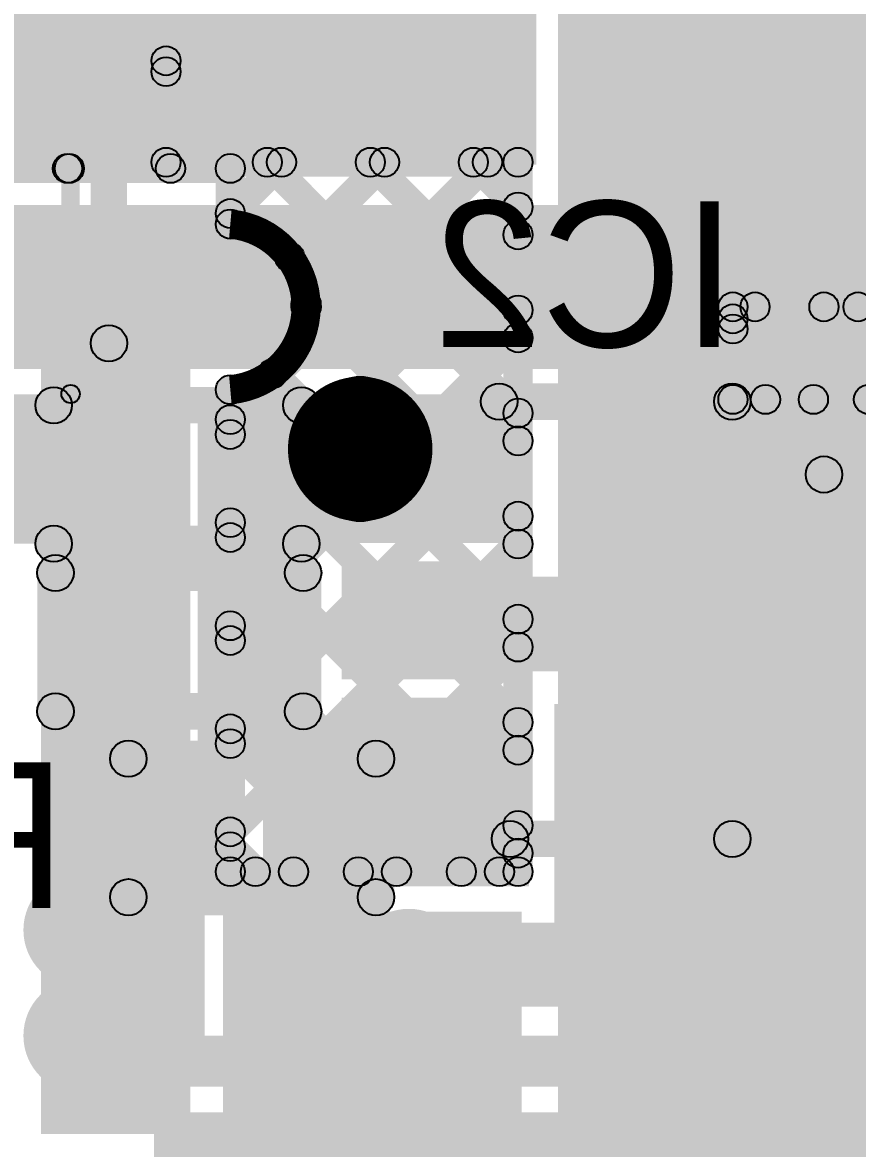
# Model space of a CAD drawing. Header units: millimetres. Extents: x 3.07 to 5.81, y 1.29 to 3.84.
# Drawn here: x 3.4239 to 3.6532, y 1.895 to 2.204 of the extents above; entities that cross this region are included whole.
import ezdxf

# ---------------------------------------------------------------- set-up
doc = ezdxf.new("R2010")
doc.units = ezdxf.units.MM
doc.header["$MEASUREMENT"] = 0
for name, color, linetype in [('BottomLayer', 5, 'Continuous'), ('BottomOverlay', 54, 'Continuous'), ('BottomPaste', 16, 'Continuous'), ('BottomSolder', 6, 'Continuous'), ('MultiLayer', 9, 'Continuous'), ('PadHoleLayer', 156, 'Continuous'), ('TopLayer', 1, 'Continuous'), ('TopOverlay', 2, 'Continuous'), ('TopPaste', 8, 'Continuous'), ('TopSolder', 216, 'Continuous'), ('ViaHoleLayer', 16, 'Continuous')]:
    doc.layers.add(name, color=color, linetype=linetype)

# ---------------------------------------------------------------- blocks, each defined once
blk = doc.blocks.new('T________B_____2P_1')
at = {"layer": 'TopOverlay'}
for points in [[(-0.10242, -0.14017), (-0.09889, -0.13663), (-0.06815, -0.16737), (-0.07169, -0.17091)], [(-0.06992, -0.17164), (-0.06992, -0.16664), (0.26861, -0.16664), (0.26861, -0.17164)]]:
    blk.add_hatch(color=2, dxfattribs=at).paths.add_polyline_path(points)
h = blk.add_hatch(color=2, dxfattribs=at)
edge = h.paths.add_edge_path()
edge.add_arc((-0.06992, -0.16914), 0.0025, 0, 360)
h = blk.add_hatch(color=2, dxfattribs=at)
edge = h.paths.add_edge_path()
edge.add_arc((-0.06992, -0.16914), 0.0025, 0, 360)
blk.add_circle((-0.06992, -0.16914), 0.0025, dxfattribs=at)
blk.add_circle((-0.06992, -0.16914), 0.0025, dxfattribs=at)
blk = doc.blocks.new('750312723_3')
at = {"layer": 'BottomLayer'}
blk.add_hatch(color=5, dxfattribs=at).paths.add_polyline_path([(-0.34547, 0.25748), (-0.25886, 0.25748), (-0.25886, 0.17087), (-0.34547, 0.17087)])
h = blk.add_hatch(color=5, dxfattribs=at)
edge = h.paths.add_edge_path()
edge.add_arc((-0.30217, 0.10709), 0.04331, 0, 360)
at = {"layer": 'BottomSolder'}
blk.add_hatch(color=6, dxfattribs=at).paths.add_polyline_path([(-0.34947, 0.26148), (-0.25486, 0.26148), (-0.25486, 0.16687), (-0.34947, 0.16687)])
h = blk.add_hatch(color=6, dxfattribs=at)
edge = h.paths.add_edge_path()
edge.add_arc((-0.30217, 0.10709), 0.04731, 0, 360)
at = {"layer": 'MultiLayer'}
blk.add_hatch(color=9, dxfattribs=at).paths.add_polyline_path([(-0.34547, 0.25748), (-0.25886, 0.25748), (-0.25886, 0.17087), (-0.34547, 0.17087)])
h = blk.add_hatch(color=9, dxfattribs=at)
edge = h.paths.add_edge_path()
edge.add_arc((-0.30217, 0.10709), 0.04331, 0, 360)
at = {"layer": 'PadHoleLayer'}
h = blk.add_hatch(color=156, dxfattribs=at)
edge = h.paths.add_edge_path()
edge.add_arc((-0.30217, 0.21417), 0.02402, 0, 360)
h = blk.add_hatch(color=156, dxfattribs=at)
edge = h.paths.add_edge_path()
edge.add_arc((-0.30217, 0.10709), 0.02402, 0, 360)
at = {"layer": 'TopLayer'}
blk.add_hatch(color=1, dxfattribs=at).paths.add_polyline_path([(-0.34547, 0.25748), (-0.25886, 0.25748), (-0.25886, 0.17087), (-0.34547, 0.17087)])
h = blk.add_hatch(color=1, dxfattribs=at)
edge = h.paths.add_edge_path()
edge.add_arc((-0.30217, 0.10709), 0.04331, 0, 360)
at = {"layer": 'TopOverlay'}
h = blk.add_hatch(color=2, dxfattribs=at)
edge = h.paths.add_edge_path()
edge.add_arc((-0.40617, 0.28417), 0.005, 0, 360)
h = blk.add_hatch(color=2, dxfattribs=at)
edge = h.paths.add_edge_path()
edge.add_arc((-0.40617, 0.28417), 0.005, 0, 360)
for points in [[(0.40583, 0.28917), (0.40583, 0.27917), (-0.40617, 0.27917), (-0.40617, 0.28917)], [(-0.41117, 0.28417), (-0.40117, 0.28417), (-0.40117, -0.28383), (-0.41117, -0.28383)]]:
    blk.add_hatch(color=2, dxfattribs=at).paths.add_polyline_path(points)
h = blk.add_hatch(color=2, dxfattribs=at)
edge = h.paths.add_edge_path()
edge.add_arc((-0.44517, 0.21517), 0.00984, 0, 360)
h = blk.add_hatch(color=2, dxfattribs=at)
edge = h.paths.add_edge_path()
edge.add_arc((-0.42517, 0.21517), 0.00984, 0, 360)
at = {"layer": 'TopSolder'}
blk.add_hatch(color=216, dxfattribs=at).paths.add_polyline_path([(-0.34947, 0.26148), (-0.25486, 0.26148), (-0.25486, 0.16687), (-0.34947, 0.16687)])
h = blk.add_hatch(color=216, dxfattribs=at)
edge = h.paths.add_edge_path()
edge.add_arc((-0.30217, 0.10709), 0.04731, 0, 360)
at = {"layer": 'TopOverlay', "const_width": 0.01969}
blk.add_lwpolyline([(-0.42517, 0.21517, 1), (-0.44517, 0.21517, 1)], format="xyb", close=True, dxfattribs=at)
at = {"layer": 'TopOverlay'}
for centre, radius in [((-0.40617, 0.28417), 0.005), ((-0.40617, 0.28417), 0.005), ((-0.44517, 0.21517), 0.00984), ((-0.42517, 0.21517), 0.00984)]:
    blk.add_circle(centre, radius, dxfattribs=at)
blk = doc.blocks.new('R__0402_B_6')
at = {"layer": 'BottomLayer'}
for points in [[(-0.0095, 0.0125), (-0.0095, -0.0125), (-0.0275, -0.0125), (-0.0275, 0.0125)], [(0.0275, 0.0125), (0.0275, -0.0125), (0.0095, -0.0125), (0.0095, 0.0125)]]:
    blk.add_hatch(color=5, dxfattribs=at).paths.add_polyline_path(points)
at = {"layer": 'BottomOverlay'}
h = blk.add_hatch(color=54, dxfattribs=at)
edge = h.paths.add_edge_path()
edge.add_arc((-0.034, 0.019), 0.005, 0, 360)
h = blk.add_hatch(color=54, dxfattribs=at)
edge = h.paths.add_edge_path()
edge.add_arc((-0.034, 0.019), 0.005, 0, 360)
for points in [[(0.034, 0.024), (0.034, 0.014), (-0.034, 0.014), (-0.034, 0.024)], [(-0.039, 0.019), (-0.029, 0.019), (-0.029, -0.019), (-0.039, -0.019)], [(0.029, 0.019), (0.039, 0.019), (0.039, -0.019), (0.029, -0.019)], [(0.034, -0.014), (0.034, -0.024), (-0.034, -0.024), (-0.034, -0.014)]]:
    blk.add_hatch(color=54, dxfattribs=at).paths.add_polyline_path(points)
h = blk.add_hatch(color=54, dxfattribs=at)
edge = h.paths.add_edge_path()
edge.add_arc((0.034, 0.019), 0.005, 0, 360)
h = blk.add_hatch(color=54, dxfattribs=at)
edge = h.paths.add_edge_path()
edge.add_arc((0.034, 0.019), 0.005, 0, 360)
h = blk.add_hatch(color=54, dxfattribs=at)
edge = h.paths.add_edge_path()
edge.add_arc((-0.034, -0.019), 0.005, 0, 360)
h = blk.add_hatch(color=54, dxfattribs=at)
edge = h.paths.add_edge_path()
edge.add_arc((-0.034, -0.019), 0.005, 0, 360)
h = blk.add_hatch(color=54, dxfattribs=at)
edge = h.paths.add_edge_path()
edge.add_arc((0.034, -0.019), 0.005, 0, 360)
h = blk.add_hatch(color=54, dxfattribs=at)
edge = h.paths.add_edge_path()
edge.add_arc((0.034, -0.019), 0.005, 0, 360)
at = {"layer": 'BottomPaste'}
for points in [[(-0.0095, 0.0125), (-0.0095, -0.0125), (-0.0275, -0.0125), (-0.0275, 0.0125)], [(0.0275, 0.0125), (0.0275, -0.0125), (0.0095, -0.0125), (0.0095, 0.0125)]]:
    blk.add_hatch(color=16, dxfattribs=at).paths.add_polyline_path(points)
at = {"layer": 'BottomSolder'}
for points in [[(-0.0055, 0.0165), (-0.0055, -0.0165), (-0.0315, -0.0165), (-0.0315, 0.0165)], [(0.0315, 0.0165), (0.0315, -0.0165), (0.0055, -0.0165), (0.0055, 0.0165)]]:
    blk.add_hatch(color=6, dxfattribs=at).paths.add_polyline_path(points)
at = {"layer": 'BottomOverlay'}
for centre in [(-0.034, 0.019), (-0.034, 0.019), (0.034, 0.019), (0.034, 0.019), (-0.034, -0.019), (-0.034, -0.019), (0.034, -0.019), (0.034, -0.019)]:
    blk.add_circle(centre, 0.005, dxfattribs=at)
blk = doc.blocks.new('R__0402_B_21')
at = {"layer": 'BottomLayer'}
for points in [[(-0.0095, 0.0125), (-0.0095, -0.0125), (-0.0275, -0.0125), (-0.0275, 0.0125)], [(0.0275, 0.0125), (0.0275, -0.0125), (0.0095, -0.0125), (0.0095, 0.0125)]]:
    blk.add_hatch(color=5, dxfattribs=at).paths.add_polyline_path(points)
at = {"layer": 'BottomOverlay'}
h = blk.add_hatch(color=54, dxfattribs=at)
edge = h.paths.add_edge_path()
edge.add_arc((-0.034, 0.019), 0.005, 0, 360)
h = blk.add_hatch(color=54, dxfattribs=at)
edge = h.paths.add_edge_path()
edge.add_arc((-0.034, 0.019), 0.005, 0, 360)
for points in [[(-0.034, 0.014), (-0.034, 0.024), (0.034, 0.024), (0.034, 0.014)], [(-0.029, -0.019), (-0.039, -0.019), (-0.039, 0.019), (-0.029, 0.019)], [(0.039, -0.019), (0.029, -0.019), (0.029, 0.019), (0.039, 0.019)], [(-0.034, -0.024), (-0.034, -0.014), (0.034, -0.014), (0.034, -0.024)]]:
    blk.add_hatch(color=54, dxfattribs=at).paths.add_polyline_path(points)
h = blk.add_hatch(color=54, dxfattribs=at)
edge = h.paths.add_edge_path()
edge.add_arc((0.034, 0.019), 0.005, 0, 360)
h = blk.add_hatch(color=54, dxfattribs=at)
edge = h.paths.add_edge_path()
edge.add_arc((0.034, 0.019), 0.005, 0, 360)
h = blk.add_hatch(color=54, dxfattribs=at)
edge = h.paths.add_edge_path()
edge.add_arc((-0.034, -0.019), 0.005, 0, 360)
h = blk.add_hatch(color=54, dxfattribs=at)
edge = h.paths.add_edge_path()
edge.add_arc((-0.034, -0.019), 0.005, 0, 360)
h = blk.add_hatch(color=54, dxfattribs=at)
edge = h.paths.add_edge_path()
edge.add_arc((0.034, -0.019), 0.005, 0, 360)
h = blk.add_hatch(color=54, dxfattribs=at)
edge = h.paths.add_edge_path()
edge.add_arc((0.034, -0.019), 0.005, 0, 360)
at = {"layer": 'BottomPaste'}
for points in [[(-0.0095, 0.0125), (-0.0095, -0.0125), (-0.0275, -0.0125), (-0.0275, 0.0125)], [(0.0275, 0.0125), (0.0275, -0.0125), (0.0095, -0.0125), (0.0095, 0.0125)]]:
    blk.add_hatch(color=16, dxfattribs=at).paths.add_polyline_path(points)
at = {"layer": 'BottomSolder'}
for points in [[(-0.0055, 0.0165), (-0.0055, -0.0165), (-0.0315, -0.0165), (-0.0315, 0.0165)], [(0.0315, 0.0165), (0.0315, -0.0165), (0.0055, -0.0165), (0.0055, 0.0165)]]:
    blk.add_hatch(color=6, dxfattribs=at).paths.add_polyline_path(points)
at = {"layer": 'BottomOverlay'}
for centre in [(-0.034, 0.019), (-0.034, 0.019), (0.034, 0.019), (0.034, 0.019), (-0.034, -0.019), (-0.034, -0.019), (0.034, -0.019), (0.034, -0.019)]:
    blk.add_circle(centre, 0.005, dxfattribs=at)
blk = doc.blocks.new('R__0402_B_22')
at = {"layer": 'BottomLayer'}
for points in [[(-0.0095, 0.0125), (-0.0095, -0.0125), (-0.0275, -0.0125), (-0.0275, 0.0125)], [(0.0275, 0.0125), (0.0275, -0.0125), (0.0095, -0.0125), (0.0095, 0.0125)]]:
    blk.add_hatch(color=5, dxfattribs=at).paths.add_polyline_path(points)
at = {"layer": 'BottomOverlay'}
h = blk.add_hatch(color=54, dxfattribs=at)
edge = h.paths.add_edge_path()
edge.add_arc((-0.034, 0.019), 0.005, 0, 360)
h = blk.add_hatch(color=54, dxfattribs=at)
edge = h.paths.add_edge_path()
edge.add_arc((-0.034, 0.019), 0.005, 0, 360)
for points in [[(-0.034, 0.014), (-0.034, 0.024), (0.034, 0.024), (0.034, 0.014)], [(-0.029, -0.019), (-0.039, -0.019), (-0.039, 0.019), (-0.029, 0.019)], [(0.039, -0.019), (0.029, -0.019), (0.029, 0.019), (0.039, 0.019)], [(-0.034, -0.024), (-0.034, -0.014), (0.034, -0.014), (0.034, -0.024)]]:
    blk.add_hatch(color=54, dxfattribs=at).paths.add_polyline_path(points)
h = blk.add_hatch(color=54, dxfattribs=at)
edge = h.paths.add_edge_path()
edge.add_arc((0.034, 0.019), 0.005, 0, 360)
h = blk.add_hatch(color=54, dxfattribs=at)
edge = h.paths.add_edge_path()
edge.add_arc((0.034, 0.019), 0.005, 0, 360)
h = blk.add_hatch(color=54, dxfattribs=at)
edge = h.paths.add_edge_path()
edge.add_arc((-0.034, -0.019), 0.005, 0, 360)
h = blk.add_hatch(color=54, dxfattribs=at)
edge = h.paths.add_edge_path()
edge.add_arc((-0.034, -0.019), 0.005, 0, 360)
h = blk.add_hatch(color=54, dxfattribs=at)
edge = h.paths.add_edge_path()
edge.add_arc((0.034, -0.019), 0.005, 0, 360)
h = blk.add_hatch(color=54, dxfattribs=at)
edge = h.paths.add_edge_path()
edge.add_arc((0.034, -0.019), 0.005, 0, 360)
at = {"layer": 'BottomPaste'}
for points in [[(-0.0095, 0.0125), (-0.0095, -0.0125), (-0.0275, -0.0125), (-0.0275, 0.0125)], [(0.0275, 0.0125), (0.0275, -0.0125), (0.0095, -0.0125), (0.0095, 0.0125)]]:
    blk.add_hatch(color=16, dxfattribs=at).paths.add_polyline_path(points)
at = {"layer": 'BottomSolder'}
for points in [[(-0.0055, 0.0165), (-0.0055, -0.0165), (-0.0315, -0.0165), (-0.0315, 0.0165)], [(0.0315, 0.0165), (0.0315, -0.0165), (0.0055, -0.0165), (0.0055, 0.0165)]]:
    blk.add_hatch(color=6, dxfattribs=at).paths.add_polyline_path(points)
at = {"layer": 'BottomOverlay'}
for centre in [(-0.034, 0.019), (-0.034, 0.019), (0.034, 0.019), (0.034, 0.019), (-0.034, -0.019), (-0.034, -0.019), (0.034, -0.019), (0.034, -0.019)]:
    blk.add_circle(centre, 0.005, dxfattribs=at)
blk = doc.blocks.new('STD2HNK60Z_55')
at = {"layer": 'TopLayer'}
blk.add_hatch(color=1, dxfattribs=at).paths.add_polyline_path([(-0.12402, 0.29134), (0.12402, 0.29134), (0.12402, 0.03543), (-0.12402, 0.03543)])
at = {"layer": 'TopOverlay'}
h = blk.add_hatch(color=2, dxfattribs=at)
edge = h.paths.add_edge_path()
edge.add_arc((0.135, 0.231), 0.005, 0, 360)
blk.add_hatch(color=2, dxfattribs=at).paths.add_polyline_path([(0.13, 0.231), (0.14, 0.231), (0.14, -0.044), (0.13, -0.044)])
at = {"layer": 'TopPaste'}
blk.add_hatch(color=8, dxfattribs=at).paths.add_polyline_path([(-0.12402, 0.29134), (0.12402, 0.29134), (0.12402, 0.03543), (-0.12402, 0.03543)])
at = {"layer": 'TopSolder'}
blk.add_hatch(color=216, dxfattribs=at).paths.add_polyline_path([(-0.12802, 0.29534), (0.12802, 0.29534), (0.12802, 0.03143), (-0.12802, 0.03143)])
at = {"layer": 'TopOverlay'}
blk.add_circle((0.135, 0.231), 0.005, dxfattribs=at)
blk = doc.blocks.new('SOT_23_6_B_71')
at = {"layer": 'BottomLayer'}
for points in [[(-0.07323, 0.04961), (-0.02913, 0.04961), (-0.02913, 0.0252), (-0.07323, 0.0252)], [(0.02913, 0.04961), (0.07323, 0.04961), (0.07323, 0.0252), (0.02913, 0.0252)], [(-0.07323, 0.0122), (-0.02913, 0.0122), (-0.02913, -0.0122), (-0.07323, -0.0122)], [(0.02913, 0.0122), (0.07323, 0.0122), (0.07323, -0.0122), (0.02913, -0.0122)], [(-0.07323, -0.0252), (-0.02913, -0.0252), (-0.02913, -0.04961), (-0.07323, -0.04961)], [(0.02913, -0.0252), (0.07323, -0.0252), (0.07323, -0.04961), (0.02913, -0.04961)]]:
    blk.add_hatch(color=5, dxfattribs=at).paths.add_polyline_path(points)
at = {"layer": 'BottomOverlay'}
h = blk.add_hatch(color=54, dxfattribs=at)
edge = h.paths.add_edge_path()
edge.add_arc((-0.03, 0.06), 0.005, 0, 360)
for points in [[(0.031, 0.065), (0.031, 0.055), (-0.03, 0.055), (-0.03, 0.065)], [(0.034, -0.055), (0.034, -0.065), (-0.03, -0.065), (-0.03, -0.055)]]:
    blk.add_hatch(color=54, dxfattribs=at).paths.add_polyline_path(points)
h = blk.add_hatch(color=54, dxfattribs=at)
edge = h.paths.add_edge_path()
edge.add_arc((0.031, 0.06), 0.005, 0, 360)
h = blk.add_hatch(color=54, dxfattribs=at)
edge = h.paths.add_edge_path()
edge.add_arc((-0.09466, -0.039), 0.005, 0, 360)
h = blk.add_hatch(color=54, dxfattribs=at)
edge = h.paths.add_edge_path()
edge.add_arc((-0.08334, -0.039), 0.005, 0, 360)
h = blk.add_hatch(color=54, dxfattribs=at)
edge = h.paths.add_edge_path()
edge.add_arc((-0.03, -0.06), 0.005, 0, 360)
h = blk.add_hatch(color=54, dxfattribs=at)
edge = h.paths.add_edge_path()
edge.add_arc((0.034, -0.06), 0.005, 0, 360)
at = {"layer": 'BottomPaste'}
for points in [[(-0.07323, 0.04961), (-0.02913, 0.04961), (-0.02913, 0.0252), (-0.07323, 0.0252)], [(0.02913, 0.04961), (0.07323, 0.04961), (0.07323, 0.0252), (0.02913, 0.0252)], [(-0.07323, 0.0122), (-0.02913, 0.0122), (-0.02913, -0.0122), (-0.07323, -0.0122)], [(0.02913, 0.0122), (0.07323, 0.0122), (0.07323, -0.0122), (0.02913, -0.0122)], [(-0.07323, -0.0252), (-0.02913, -0.0252), (-0.02913, -0.04961), (-0.07323, -0.04961)], [(0.02913, -0.0252), (0.07323, -0.0252), (0.07323, -0.04961), (0.02913, -0.04961)]]:
    blk.add_hatch(color=16, dxfattribs=at).paths.add_polyline_path(points)
at = {"layer": 'BottomSolder'}
for points in [[(-0.07723, 0.05361), (-0.02513, 0.05361), (-0.02513, 0.0212), (-0.07723, 0.0212)], [(0.02513, 0.05361), (0.07723, 0.05361), (0.07723, 0.0212), (0.02513, 0.0212)], [(-0.07723, 0.0162), (-0.02513, 0.0162), (-0.02513, -0.0162), (-0.07723, -0.0162)], [(0.02513, 0.0162), (0.07723, 0.0162), (0.07723, -0.0162), (0.02513, -0.0162)], [(-0.07723, -0.0212), (-0.02513, -0.0212), (-0.02513, -0.05361), (-0.07723, -0.05361)], [(0.02513, -0.0212), (0.07723, -0.0212), (0.07723, -0.05361), (0.02513, -0.05361)]]:
    blk.add_hatch(color=6, dxfattribs=at).paths.add_polyline_path(points)
at = {"layer": 'BottomOverlay', "const_width": 0.01}
blk.add_lwpolyline([(-0.08334, -0.039, 1), (-0.09466, -0.039, 1)], format="xyb", close=True, dxfattribs=at)
at = {"layer": 'BottomOverlay'}
for centre in [(-0.03, 0.06), (0.031, 0.06), (-0.09466, -0.039), (-0.08334, -0.039), (-0.03, -0.06), (0.034, -0.06)]:
    blk.add_circle(centre, 0.005, dxfattribs=at)

msp = doc.modelspace()

# ---------------------------------------------------------------- hatches: boundary and pattern name
at = {"layer": 'BottomLayer'}
for points in [[(3.323, 2.165), (3.565, 2.165), (3.565, 2.434), (3.323, 2.434)], [(3.572, 2.164), (3.677, 2.164), (3.677, 2.367), (3.572, 2.367)], [(3.394, 2.109), (3.585, 2.109), (3.585, 2.154), (3.394, 2.154)], [(3.571, 2.137), (3.805, 2.137), (3.805, 2.154), (3.571, 2.154)], [(3.571, 2.064), (3.608, 2.064), (3.608, 2.15), (3.571, 2.15)], [(3.619, 2.122), (3.619, 2.13), (3.78, 2.13), (3.78, 2.122)], [(3.623, 2.10061), (3.615, 2.10061), (3.615, 2.126), (3.623, 2.126)], [(3.62183, 2.11711), (3.61617, 2.12276), (3.62224, 2.12883), (3.62789, 2.12317)], [(3.63079, 2.09778), (3.62513, 2.10343), (3.65052, 2.12883), (3.65618, 2.12317)], [(3.64116, 2.12317), (3.64682, 2.12883), (3.67221, 2.10343), (3.66656, 2.09778)], [(3.61617, 2.11988), (3.62183, 2.12554), (3.64393, 2.10343), (3.63827, 2.09778)], [(3.619, 2.09661), (3.619, 2.10461), (3.67305, 2.10461), (3.67305, 2.09661)], [(3.394, 2.061), (3.463, 2.061), (3.463, 2.102), (3.394, 2.102)], [(3.472, 2.006), (3.505, 2.006), (3.505, 2.102), (3.472, 2.102)], [(3.472, 2.062), (3.564, 2.062), (3.564, 2.102), (3.472, 2.102)], [(3.571, 2.026), (3.582, 2.026), (3.582, 2.071), (3.571, 2.071)], [(3.589, 1.934), (3.609, 1.934), (3.609, 2.055), (3.589, 2.055)], [(3.599, 2.026), (3.673, 2.026), (3.673, 2.055), (3.599, 2.055)], [(3.616, 2.023), (3.747, 2.023), (3.747, 2.057), (3.616, 2.057)], [(3.515, 2.026), (3.582, 2.026), (3.582, 2.052), (3.515, 2.052)], [(3.432, 1.9), (3.451, 1.9), (3.451, 2.048), (3.432, 2.048)], [(3.512, 1.985), (3.563, 1.985), (3.563, 2.018), (3.512, 2.018)], [(3.57, 1.955), (3.609, 1.955), (3.609, 2.017), (3.57, 2.017)], [(3.616, 1.934), (3.733, 1.934), (3.733, 2.016), (3.616, 2.016)], [(3.49, 1.967), (3.563, 1.967), (3.563, 1.999), (3.49, 1.999)], [(3.46, 1.92), (3.474, 1.92), (3.474, 1.995), (3.46, 1.995)], [(3.482, 1.934), (3.609, 1.934), (3.609, 1.957), (3.482, 1.957)], [(3.46, 1.926), (3.46, 1.912), (3.969, 1.912), (3.969, 1.926)], [(3.46, 1.876), (3.97, 1.876), (3.97, 1.905), (3.46, 1.905)]]:
    msp.add_hatch(color=5, dxfattribs=at).paths.add_polyline_path(points)
h = msp.add_hatch(color=5, dxfattribs=at)
edge = h.paths.add_edge_path()
edge.add_arc((3.447, 2.126), 0.01181, 0, 360)
h = msp.add_hatch(color=5, dxfattribs=at)
edge = h.paths.add_edge_path()
edge.add_arc((3.479, 2.126), 0.01181, 0, 360)
h = msp.add_hatch(color=5, dxfattribs=at)
edge = h.paths.add_edge_path()
edge.add_arc((3.619, 2.126), 0.004, 0, 360)
h = msp.add_hatch(color=5, dxfattribs=at)
edge = h.paths.add_edge_path()
edge.add_arc((3.619, 2.126), 0.004, 0, 360)
h = msp.add_hatch(color=5, dxfattribs=at)
edge = h.paths.add_edge_path()
edge.add_arc((3.62507, 2.126), 0.004, 0, 360)
h = msp.add_hatch(color=5, dxfattribs=at)
edge = h.paths.add_edge_path()
edge.add_arc((3.64399, 2.126), 0.004, 0, 360)
h = msp.add_hatch(color=5, dxfattribs=at)
edge = h.paths.add_edge_path()
edge.add_arc((3.65335, 2.126), 0.004, 0, 360)
h = msp.add_hatch(color=5, dxfattribs=at)
edge = h.paths.add_edge_path()
edge.add_arc((3.619, 2.12271), 0.004, 0, 360)
h = msp.add_hatch(color=5, dxfattribs=at)
edge = h.paths.add_edge_path()
edge.add_arc((3.619, 2.11993), 0.004, 0, 360)
h = msp.add_hatch(color=5, dxfattribs=at)
edge = h.paths.add_edge_path()
edge.add_arc((3.619, 2.10061), 0.004, 0, 360)
h = msp.add_hatch(color=5, dxfattribs=at)
edge = h.paths.add_edge_path()
edge.add_arc((3.619, 2.10061), 0.004, 0, 360)
h = msp.add_hatch(color=5, dxfattribs=at)
edge = h.paths.add_edge_path()
edge.add_arc((3.62796, 2.10061), 0.004, 0, 360)
h = msp.add_hatch(color=5, dxfattribs=at)
edge = h.paths.add_edge_path()
edge.add_arc((3.6411, 2.10061), 0.004, 0, 360)
h = msp.add_hatch(color=5, dxfattribs=at)
edge = h.paths.add_edge_path()
edge.add_arc((3.65624, 2.10061), 0.004, 0, 360)
h = msp.add_hatch(color=5, dxfattribs=at)
edge = h.paths.add_edge_path()
edge.add_arc((3.44, 1.955), 0.01181, 0, 360)
h = msp.add_hatch(color=5, dxfattribs=at)
edge = h.paths.add_edge_path()
edge.add_arc((3.498, 1.945), 0.01181, 0, 360)
h = msp.add_hatch(color=5, dxfattribs=at)
edge = h.paths.add_edge_path()
edge.add_arc((3.53, 1.945), 0.01181, 0, 360)
h = msp.add_hatch(color=5, dxfattribs=at)
edge = h.paths.add_edge_path()
edge.add_arc((3.44, 1.926), 0.01181, 0, 360)
at = {"layer": 'BottomSolder'}
h = msp.add_hatch(color=6, dxfattribs=at)
edge = h.paths.add_edge_path()
edge.add_arc((3.447, 2.126), 0.01581, 0, 360)
h = msp.add_hatch(color=6, dxfattribs=at)
edge = h.paths.add_edge_path()
edge.add_arc((3.479, 2.126), 0.01581, 0, 360)
h = msp.add_hatch(color=6, dxfattribs=at)
edge = h.paths.add_edge_path()
edge.add_arc((3.44, 1.955), 0.01581, 0, 360)
h = msp.add_hatch(color=6, dxfattribs=at)
edge = h.paths.add_edge_path()
edge.add_arc((3.498, 1.945), 0.01581, 0, 360)
h = msp.add_hatch(color=6, dxfattribs=at)
edge = h.paths.add_edge_path()
edge.add_arc((3.53, 1.945), 0.01581, 0, 360)
h = msp.add_hatch(color=6, dxfattribs=at)
edge = h.paths.add_edge_path()
edge.add_arc((3.44, 1.926), 0.01581, 0, 360)
at = {"layer": 'TopLayer'}
for points in [[(3.571, 1.805), (3.679, 1.805), (3.679, 2.281), (3.571, 2.281)], [(3.46735, 2.16569), (3.45935, 2.16569), (3.45935, 2.27431), (3.46735, 2.27431)], [(3.41383, 2.19195), (3.40817, 2.19761), (3.46052, 2.24995), (3.46617, 2.24429)], [(3.40817, 2.24303), (3.41383, 2.24868), (3.46617, 2.19634), (3.46052, 2.19068)], [(3.41383, 2.16366), (3.40817, 2.16932), (3.46052, 2.22167), (3.46617, 2.21601)], [(3.40817, 2.21474), (3.41383, 2.2204), (3.4674, 2.16683), (3.46174, 2.16117)], [(3.40817, 2.18646), (3.41383, 2.19212), (3.43912, 2.16683), (3.43346, 2.16117)], [(3.43962, 2.16117), (3.43396, 2.16683), (3.46052, 2.19338), (3.46617, 2.18773)], [(3.46335, 2.16169), (3.46335, 2.16969), (3.56, 2.16969), (3.56, 2.16169)], [(3.418, 2.16), (3.418, 2.168), (3.481, 2.168), (3.481, 2.16)], [(3.48383, 2.14881), (3.47817, 2.15447), (3.49222, 2.16852), (3.49788, 2.16286)], [(3.48383, 2.09224), (3.47817, 2.0979), (3.54879, 2.16852), (3.55445, 2.16286)], [(3.48833, 2.16286), (3.49399, 2.16852), (3.56283, 2.09968), (3.55717, 2.09403)], [(3.50011, 2.13681), (3.49446, 2.14247), (3.52051, 2.16852), (3.52617, 2.16286)], [(3.51662, 2.16286), (3.52228, 2.16852), (3.56283, 2.12797), (3.55717, 2.12231)], [(3.5449, 2.16286), (3.55056, 2.16852), (3.56283, 2.15625), (3.55717, 2.1506)], [(3.485, 2.14872), (3.477, 2.14872), (3.477, 2.164), (3.485, 2.164)], [(3.564, 1.971), (3.556, 1.971), (3.556, 2.16569), (3.564, 2.16569)], [(3.429, 1.899), (3.47, 1.899), (3.47, 2.153), (3.429, 2.153)], [(3.48383, 2.06396), (3.47817, 2.06962), (3.55717, 2.14862), (3.56283, 2.14296)], [(3.49897, 2.12394), (3.50463, 2.1296), (3.56283, 2.0714), (3.55717, 2.06574)], [(3.48383, 2.03567), (3.47817, 2.04133), (3.55717, 2.12033), (3.56283, 2.11467)], [(3.48977, 2.10486), (3.49543, 2.11052), (3.56283, 2.04312), (3.55717, 2.03746)], [(3.485, 1.971), (3.477, 1.971), (3.477, 2.10328), (3.485, 2.10328)], [(3.646, 1.808), (3.918, 1.808), (3.918, 2.104), (3.646, 2.104)], [(3.47817, 2.08817), (3.48383, 2.09383), (3.56283, 2.01483), (3.55717, 2.00917)], [(3.48383, 2.00739), (3.47817, 2.01305), (3.55717, 2.09205), (3.56283, 2.08639)], [(3.47817, 2.05989), (3.48383, 2.06555), (3.56283, 1.98655), (3.55717, 1.98089)], [(3.48383, 1.97911), (3.47817, 1.98476), (3.55717, 2.06376), (3.56283, 2.05811)], [(3.47817, 2.03161), (3.48383, 2.03726), (3.54726, 1.97383), (3.54161, 1.96817)], [(3.50118, 1.96817), (3.49552, 1.97383), (3.55717, 2.03548), (3.56283, 2.02982)], [(3.47817, 2.00332), (3.48383, 2.00898), (3.51898, 1.97383), (3.51332, 1.96817)], [(3.52946, 1.96817), (3.52381, 1.97383), (3.55717, 2.00719), (3.56283, 2.00154)], [(3.47817, 1.97504), (3.48383, 1.98069), (3.49069, 1.97383), (3.48504, 1.96817)], [(3.55775, 1.96817), (3.55209, 1.97383), (3.55717, 1.97891), (3.56283, 1.97325)], [(3.481, 1.967), (3.481, 1.975), (3.56, 1.975), (3.56, 1.967)], [(3.479, 1.834), (3.561, 1.834), (3.561, 1.96), (3.479, 1.96)]]:
    msp.add_hatch(color=1, dxfattribs=at).paths.add_polyline_path(points)
h = msp.add_hatch(color=1, dxfattribs=at)
edge = h.paths.add_edge_path()
edge.add_arc((3.46335, 2.19351), 0.004, 0, 360)
h = msp.add_hatch(color=1, dxfattribs=at)
edge = h.paths.add_edge_path()
edge.add_arc((3.46335, 2.19055), 0.004, 0, 360)
h = msp.add_hatch(color=1, dxfattribs=at)
edge = h.paths.add_edge_path()
edge.add_arc((3.46335, 2.16569), 0.004, 0, 360)
h = msp.add_hatch(color=1, dxfattribs=at)
edge = h.paths.add_edge_path()
edge.add_arc((3.46335, 2.16569), 0.004, 0, 360)
h = msp.add_hatch(color=1, dxfattribs=at)
edge = h.paths.add_edge_path()
edge.add_arc((3.49116, 2.16569), 0.004, 0, 360)
h = msp.add_hatch(color=1, dxfattribs=at)
edge = h.paths.add_edge_path()
edge.add_arc((3.49505, 2.16569), 0.004, 0, 360)
h = msp.add_hatch(color=1, dxfattribs=at)
edge = h.paths.add_edge_path()
edge.add_arc((3.51945, 2.16569), 0.004, 0, 360)
h = msp.add_hatch(color=1, dxfattribs=at)
edge = h.paths.add_edge_path()
edge.add_arc((3.52334, 2.16569), 0.004, 0, 360)
h = msp.add_hatch(color=1, dxfattribs=at)
edge = h.paths.add_edge_path()
edge.add_arc((3.54773, 2.16569), 0.004, 0, 360)
h = msp.add_hatch(color=1, dxfattribs=at)
edge = h.paths.add_edge_path()
edge.add_arc((3.55162, 2.16569), 0.004, 0, 360)
h = msp.add_hatch(color=1, dxfattribs=at)
edge = h.paths.add_edge_path()
edge.add_arc((3.56, 2.16569), 0.004, 0, 360)
h = msp.add_hatch(color=1, dxfattribs=at)
edge = h.paths.add_edge_path()
edge.add_arc((3.56, 2.16569), 0.004, 0, 360)
h = msp.add_hatch(color=1, dxfattribs=at)
edge = h.paths.add_edge_path()
edge.add_arc((3.43629, 2.164), 0.004, 0, 360)
h = msp.add_hatch(color=1, dxfattribs=at)
edge = h.paths.add_edge_path()
edge.add_arc((3.43679, 2.164), 0.004, 0, 360)
h = msp.add_hatch(color=1, dxfattribs=at)
edge = h.paths.add_edge_path()
edge.add_arc((3.46457, 2.164), 0.004, 0, 360)
h = msp.add_hatch(color=1, dxfattribs=at)
edge = h.paths.add_edge_path()
edge.add_arc((3.481, 2.164), 0.004, 0, 360)
h = msp.add_hatch(color=1, dxfattribs=at)
edge = h.paths.add_edge_path()
edge.add_arc((3.481, 2.164), 0.004, 0, 360)
h = msp.add_hatch(color=1, dxfattribs=at)
edge = h.paths.add_edge_path()
edge.add_arc((3.56, 2.15342), 0.004, 0, 360)
h = msp.add_hatch(color=1, dxfattribs=at)
edge = h.paths.add_edge_path()
edge.add_arc((3.481, 2.15164), 0.004, 0, 360)
h = msp.add_hatch(color=1, dxfattribs=at)
edge = h.paths.add_edge_path()
edge.add_arc((3.481, 2.14872), 0.004, 0, 360)
h = msp.add_hatch(color=1, dxfattribs=at)
edge = h.paths.add_edge_path()
edge.add_arc((3.481, 2.14872), 0.004, 0, 360)
h = msp.add_hatch(color=1, dxfattribs=at)
edge = h.paths.add_edge_path()
edge.add_arc((3.56, 2.14579), 0.004, 0, 360)
h = msp.add_hatch(color=1, dxfattribs=at)
edge = h.paths.add_edge_path()
edge.add_arc((3.49728, 2.13964), 0.004, 0, 360)
h = msp.add_hatch(color=1, dxfattribs=at)
edge = h.paths.add_edge_path()
edge.add_arc((3.447, 2.126), 0.01181, 0, 360)
h = msp.add_hatch(color=1, dxfattribs=at)
edge = h.paths.add_edge_path()
edge.add_arc((3.479, 2.126), 0.01181, 0, 360)
h = msp.add_hatch(color=1, dxfattribs=at)
edge = h.paths.add_edge_path()
edge.add_arc((3.5018, 2.12677), 0.004, 0, 360)
h = msp.add_hatch(color=1, dxfattribs=at)
edge = h.paths.add_edge_path()
edge.add_arc((3.50181, 2.126), 0.004, 0, 360)
h = msp.add_hatch(color=1, dxfattribs=at)
edge = h.paths.add_edge_path()
edge.add_arc((3.50181, 2.126), 0.004, 0, 360)
h = msp.add_hatch(color=1, dxfattribs=at)
edge = h.paths.add_edge_path()
edge.add_arc((3.56, 2.12514), 0.004, 0, 360)
h = msp.add_hatch(color=1, dxfattribs=at)
edge = h.paths.add_edge_path()
edge.add_arc((3.56, 2.1175), 0.004, 0, 360)
h = msp.add_hatch(color=1, dxfattribs=at)
edge = h.paths.add_edge_path()
edge.add_arc((3.4926, 2.10769), 0.004, 0, 360)
h = msp.add_hatch(color=1, dxfattribs=at)
edge = h.paths.add_edge_path()
edge.add_arc((3.481, 2.10328), 0.004, 0, 360)
h = msp.add_hatch(color=1, dxfattribs=at)
edge = h.paths.add_edge_path()
edge.add_arc((3.481, 2.10328), 0.004, 0, 360)
h = msp.add_hatch(color=1, dxfattribs=at)
edge = h.paths.add_edge_path()
edge.add_arc((3.481, 2.09507), 0.004, 0, 360)
h = msp.add_hatch(color=1, dxfattribs=at)
edge = h.paths.add_edge_path()
edge.add_arc((3.56, 2.09686), 0.004, 0, 360)
h = msp.add_hatch(color=1, dxfattribs=at)
edge = h.paths.add_edge_path()
edge.add_arc((3.481, 2.091), 0.004, 0, 360)
h = msp.add_hatch(color=1, dxfattribs=at)
edge = h.paths.add_edge_path()
edge.add_arc((3.56, 2.08922), 0.004, 0, 360)
h = msp.add_hatch(color=1, dxfattribs=at)
edge = h.paths.add_edge_path()
edge.add_arc((3.481, 2.06679), 0.004, 0, 360)
h = msp.add_hatch(color=1, dxfattribs=at)
edge = h.paths.add_edge_path()
edge.add_arc((3.56, 2.06857), 0.004, 0, 360)
h = msp.add_hatch(color=1, dxfattribs=at)
edge = h.paths.add_edge_path()
edge.add_arc((3.481, 2.06272), 0.004, 0, 360)
h = msp.add_hatch(color=1, dxfattribs=at)
edge = h.paths.add_edge_path()
edge.add_arc((3.56, 2.06093), 0.004, 0, 360)
h = msp.add_hatch(color=1, dxfattribs=at)
edge = h.paths.add_edge_path()
edge.add_arc((3.481, 2.0385), 0.004, 0, 360)
h = msp.add_hatch(color=1, dxfattribs=at)
edge = h.paths.add_edge_path()
edge.add_arc((3.56, 2.04029), 0.004, 0, 360)
h = msp.add_hatch(color=1, dxfattribs=at)
edge = h.paths.add_edge_path()
edge.add_arc((3.481, 2.03443), 0.004, 0, 360)
h = msp.add_hatch(color=1, dxfattribs=at)
edge = h.paths.add_edge_path()
edge.add_arc((3.56, 2.03265), 0.004, 0, 360)
h = msp.add_hatch(color=1, dxfattribs=at)
edge = h.paths.add_edge_path()
edge.add_arc((3.56, 2.012), 0.004, 0, 360)
h = msp.add_hatch(color=1, dxfattribs=at)
edge = h.paths.add_edge_path()
edge.add_arc((3.481, 2.01022), 0.004, 0, 360)
h = msp.add_hatch(color=1, dxfattribs=at)
edge = h.paths.add_edge_path()
edge.add_arc((3.481, 2.00615), 0.004, 0, 360)
h = msp.add_hatch(color=1, dxfattribs=at)
edge = h.paths.add_edge_path()
edge.add_arc((3.56, 2.00437), 0.004, 0, 360)
h = msp.add_hatch(color=1, dxfattribs=at)
edge = h.paths.add_edge_path()
edge.add_arc((3.56, 1.98372), 0.004, 0, 360)
h = msp.add_hatch(color=1, dxfattribs=at)
edge = h.paths.add_edge_path()
edge.add_arc((3.481, 1.98193), 0.004, 0, 360)
h = msp.add_hatch(color=1, dxfattribs=at)
edge = h.paths.add_edge_path()
edge.add_arc((3.481, 1.97787), 0.004, 0, 360)
h = msp.add_hatch(color=1, dxfattribs=at)
edge = h.paths.add_edge_path()
edge.add_arc((3.56, 1.97608), 0.004, 0, 360)
h = msp.add_hatch(color=1, dxfattribs=at)
edge = h.paths.add_edge_path()
edge.add_arc((3.481, 1.971), 0.004, 0, 360)
h = msp.add_hatch(color=1, dxfattribs=at)
edge = h.paths.add_edge_path()
edge.add_arc((3.481, 1.971), 0.004, 0, 360)
h = msp.add_hatch(color=1, dxfattribs=at)
edge = h.paths.add_edge_path()
edge.add_arc((3.48787, 1.971), 0.004, 0, 360)
h = msp.add_hatch(color=1, dxfattribs=at)
edge = h.paths.add_edge_path()
edge.add_arc((3.49835, 1.971), 0.004, 0, 360)
h = msp.add_hatch(color=1, dxfattribs=at)
edge = h.paths.add_edge_path()
edge.add_arc((3.51615, 1.971), 0.004, 0, 360)
h = msp.add_hatch(color=1, dxfattribs=at)
edge = h.paths.add_edge_path()
edge.add_arc((3.52663, 1.971), 0.004, 0, 360)
h = msp.add_hatch(color=1, dxfattribs=at)
edge = h.paths.add_edge_path()
edge.add_arc((3.54443, 1.971), 0.004, 0, 360)
h = msp.add_hatch(color=1, dxfattribs=at)
edge = h.paths.add_edge_path()
edge.add_arc((3.55492, 1.971), 0.004, 0, 360)
h = msp.add_hatch(color=1, dxfattribs=at)
edge = h.paths.add_edge_path()
edge.add_arc((3.56, 1.971), 0.004, 0, 360)
h = msp.add_hatch(color=1, dxfattribs=at)
edge = h.paths.add_edge_path()
edge.add_arc((3.56, 1.971), 0.004, 0, 360)
h = msp.add_hatch(color=1, dxfattribs=at)
edge = h.paths.add_edge_path()
edge.add_arc((3.44, 1.955), 0.01181, 0, 360)
h = msp.add_hatch(color=1, dxfattribs=at)
edge = h.paths.add_edge_path()
edge.add_arc((3.498, 1.945), 0.01181, 0, 360)
h = msp.add_hatch(color=1, dxfattribs=at)
edge = h.paths.add_edge_path()
edge.add_arc((3.53, 1.945), 0.01181, 0, 360)
h = msp.add_hatch(color=1, dxfattribs=at)
edge = h.paths.add_edge_path()
edge.add_arc((3.44, 1.926), 0.01181, 0, 360)
at = {"layer": 'TopSolder'}
h = msp.add_hatch(color=216, dxfattribs=at)
edge = h.paths.add_edge_path()
edge.add_arc((3.447, 2.126), 0.01581, 0, 360)
h = msp.add_hatch(color=216, dxfattribs=at)
edge = h.paths.add_edge_path()
edge.add_arc((3.479, 2.126), 0.01581, 0, 360)
h = msp.add_hatch(color=216, dxfattribs=at)
edge = h.paths.add_edge_path()
edge.add_arc((3.44, 1.955), 0.01581, 0, 360)
h = msp.add_hatch(color=216, dxfattribs=at)
edge = h.paths.add_edge_path()
edge.add_arc((3.498, 1.945), 0.01581, 0, 360)
h = msp.add_hatch(color=216, dxfattribs=at)
edge = h.paths.add_edge_path()
edge.add_arc((3.53, 1.945), 0.01581, 0, 360)
h = msp.add_hatch(color=216, dxfattribs=at)
edge = h.paths.add_edge_path()
edge.add_arc((3.44, 1.926), 0.01581, 0, 360)
at = {"layer": 'ViaHoleLayer'}
h = msp.add_hatch(color=16, dxfattribs=at)
edge = h.paths.add_edge_path()
edge.add_arc((3.447, 2.126), 0.00787, 0, 360)
h = msp.add_hatch(color=16, dxfattribs=at)
edge = h.paths.add_edge_path()
edge.add_arc((3.479, 2.126), 0.00787, 0, 360)
h = msp.add_hatch(color=16, dxfattribs=at)
edge = h.paths.add_edge_path()
edge.add_arc((3.44, 1.955), 0.00787, 0, 360)
h = msp.add_hatch(color=16, dxfattribs=at)
edge = h.paths.add_edge_path()
edge.add_arc((3.498, 1.945), 0.00787, 0, 360)
h = msp.add_hatch(color=16, dxfattribs=at)
edge = h.paths.add_edge_path()
edge.add_arc((3.53, 1.945), 0.00787, 0, 360)
h = msp.add_hatch(color=16, dxfattribs=at)
edge = h.paths.add_edge_path()
edge.add_arc((3.44, 1.926), 0.00787, 0, 360)

# ---------------------------------------------------------------- linework, layer by layer
at = {"layer": 'BottomLayer'}
for centre in [(3.619, 2.126), (3.619, 2.126), (3.62507, 2.126), (3.64399, 2.126), (3.65335, 2.126), (3.619, 2.12271), (3.619, 2.11993), (3.619, 2.10061), (3.619, 2.10061), (3.62796, 2.10061), (3.6411, 2.10061), (3.65624, 2.10061)]:
    msp.add_circle(centre, 0.004, dxfattribs=at)
at = {"layer": 'TopLayer', "const_width": 0.008}
for points in [[(3.481, 2.14872, -0.388728), (3.50181, 2.126)], [(3.50181, 2.126, -0.388728), (3.481, 2.10328)]]:
    msp.add_lwpolyline(points, format="xyb", dxfattribs=at)
at = {"layer": 'TopLayer'}
for centre in [(3.46335, 2.19351), (3.46335, 2.19055), (3.46335, 2.16569), (3.46335, 2.16569), (3.49116, 2.16569), (3.49505, 2.16569), (3.51945, 2.16569), (3.52334, 2.16569), (3.54773, 2.16569), (3.55162, 2.16569), (3.56, 2.16569), (3.56, 2.16569), (3.43629, 2.164), (3.43679, 2.164), (3.46457, 2.164), (3.481, 2.164), (3.481, 2.164), (3.56, 2.15342), (3.481, 2.15164), (3.481, 2.14872), (3.481, 2.14872), (3.56, 2.14579), (3.49728, 2.13964), (3.5018, 2.12677), (3.50181, 2.126), (3.50181, 2.126), (3.56, 2.12514), (3.56, 2.1175), (3.4926, 2.10769), (3.481, 2.10328), (3.481, 2.10328), (3.481, 2.09507), (3.56, 2.09686), (3.481, 2.091), (3.56, 2.08922), (3.481, 2.06679), (3.56, 2.06857), (3.481, 2.06272), (3.56, 2.06093), (3.481, 2.0385), (3.56, 2.04029), (3.481, 2.03443), (3.56, 2.03265), (3.56, 2.012), (3.481, 2.01022), (3.481, 2.00615), (3.56, 2.00437), (3.56, 1.98372), (3.481, 1.98193), (3.481, 1.97787), (3.56, 1.97608), (3.481, 1.971), (3.481, 1.971), (3.48787, 1.971), (3.49835, 1.971), (3.51615, 1.971), (3.52663, 1.971), (3.54443, 1.971), (3.55492, 1.971), (3.56, 1.971), (3.56, 1.971)]:
    msp.add_circle(centre, 0.004, dxfattribs=at)

# ---------------------------------------------------------------- block references
for name, p, rotation in [('750312723_3', (3.73183, 2.52217), 90), ('T________B_____2P_1', (3.268, 2.172), 90), ('SOT_23_6_B_71', (3.58882, 2.04), 180), ('STD2HNK60Z_55', (3.875, 1.945), 90), ('R__0402_B_6', (3.487, 1.983), 180)]:
    msp.add_blockref(name, p, dxfattribs=dict(rotation=rotation))
for name, p in [('R__0402_B_22', (3.4665, 2.08)), ('R__0402_B_21', (3.467, 2.034))]:
    msp.add_blockref(name, p)

# ---------------------------------------------------------------- texts
at = {"layer": 'BottomOverlay', "text_generation_flag": 2}
for s, p in [('IC2', (3.62, 2.115)), ('RF13', (3.436, 1.961))]:
    msp.add_text(s, height=0.04, dxfattribs=at).set_placement(p)

doc.saveas('drawing.dxf')
